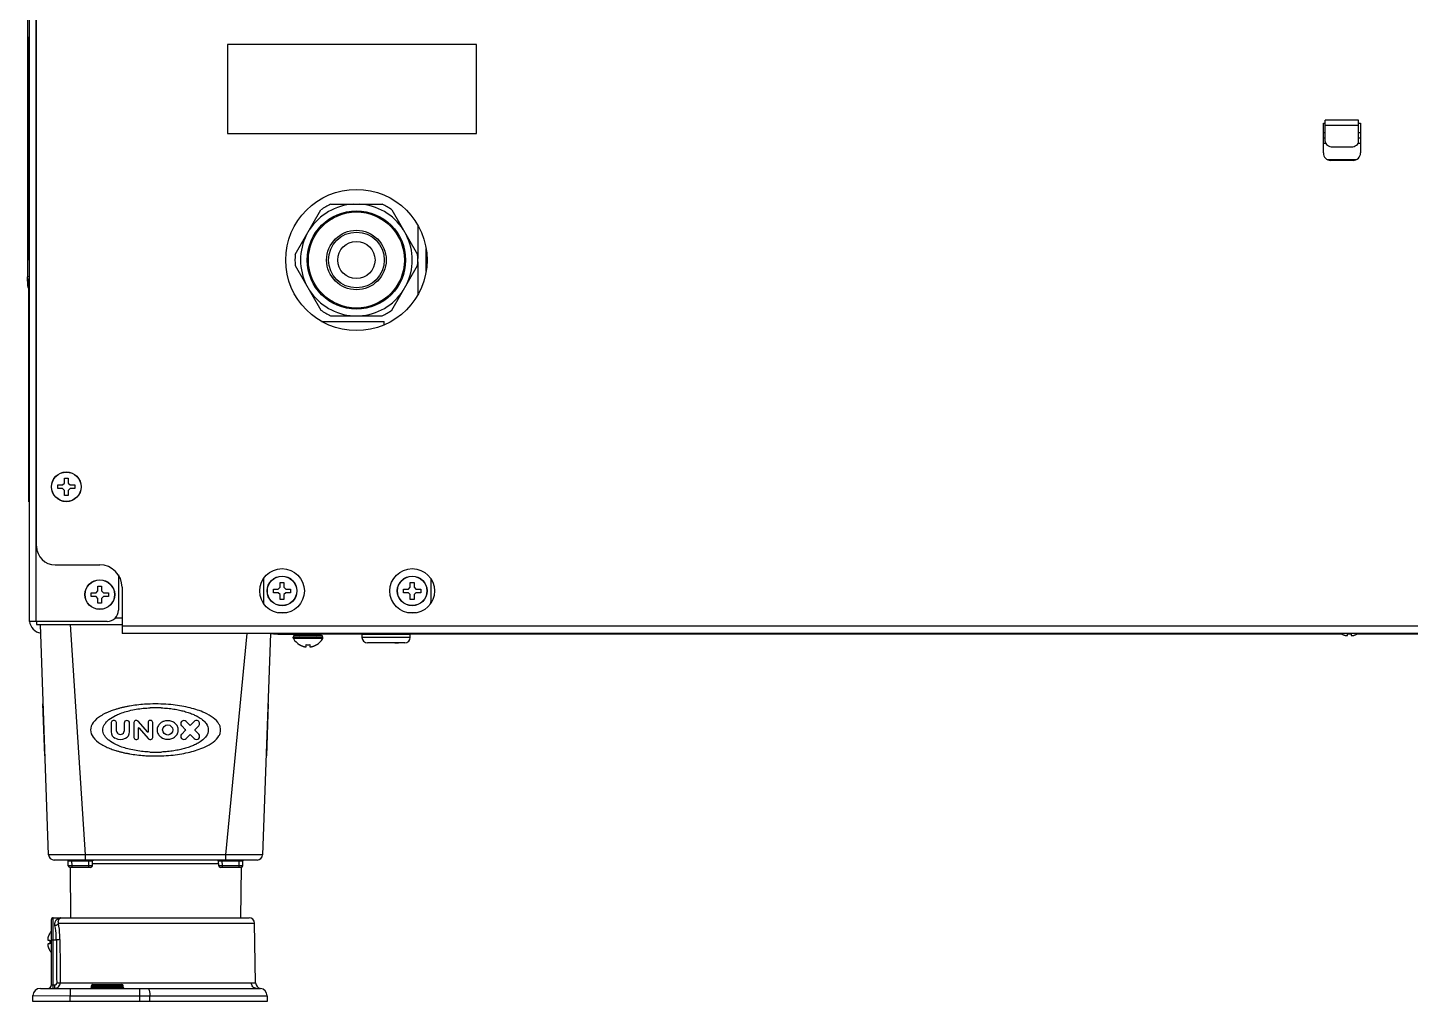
# Model space of a CAD drawing. Header units: millimetres. Extents: x -1686 to 4120, y -1850 to 2563.
# Drawn here: x 3221.1 to 3592.9, y -228.8 to 33.1 of the extents above; entities that cross this region are included whole.
import ezdxf

# ---------------------------------------------------------------- set-up
doc = ezdxf.new("R2010")
doc.units = ezdxf.units.MM
doc.header["$LTSCALE"] = 65.395
doc.layers.get('0').update_dxf_attribs({"linetype": 'CONTINUOUS'})
doc.layers.add('ASSI', color=7, linetype='CONTINUOUS')
doc.layers.add('GEOM', color=7, linetype='CONTINUOUS')

msp = doc.modelspace()

# ---------------------------------------------------------------- linework, layer by layer
at = {"linetype": 'Continuous'}
for p, q in [((3223.28, 672.93), (3223.28, -126.57)), ((3221.48, 663.67), (3221.48, -126.57)), ((3221.08, 660.64), (3221.08, -33.87)), ((3569.48, 3.53), (3569.98, 3.53)), ((3569.48, 2.03), (3570.09, 2.03)), ((3578.88, 2.03), (3579.48, 2.03)), ((3578.98, 3.53), (3579.48, 3.53)), ((3570.61, -2.37), (3578.35, -2.37)), ((3302.56, -14.37), (3316.4, -14.37)), ((3293.03, -27.86), (3299.95, -15.87)), ((3319.01, -15.87), (3325.93, -27.86)), ((3325.98, -19.97), (3325.98, -28.92)), ((3328.23, -32.39), (3328.23, -26.35)), ((3293.03, -30.87), (3299.95, -42.86)), ((3319.01, -42.86), (3325.93, -30.87)), ((3325.98, -29.82), (3325.98, -38.77)), ((3221.48, -33.87), (3221.08, -33.87)), ((3302.56, -44.37), (3316.4, -44.37)), ((3300.08, -45.87), (3316.98, -45.87)), ((3316.98, -46.82), (3316.98, -45.87)), ((3230.98, -89.37), (3230.98, -88.07)), ((3230.98, -88.07), (3231.98, -88.07)), ((3231.98, -88.07), (3231.98, -89.37)), ((3229.18, -90.87), (3229.18, -89.87)), ((3229.18, -89.87), (3230.48, -89.87)), ((3230.48, -90.87), (3229.18, -90.87)), ((3230.48, -89.87), (3230.98, -89.37)), ((3230.98, -91.37), (3230.48, -90.87)), ((3230.98, -92.67), (3230.98, -91.37)), ((3231.98, -92.67), (3230.98, -92.67)), ((3231.98, -89.37), (3232.48, -89.87)), ((3232.48, -90.87), (3231.98, -91.37)), ((3231.98, -91.37), (3231.98, -92.67)), ((3232.48, -89.87), (3233.78, -89.87)), ((3233.78, -90.87), (3232.48, -90.87)), ((3233.78, -89.87), (3233.78, -90.87)), ((3245.48, -114.06), (3245.48, -123.57)), ((3238.18, -118.87), (3239.48, -118.87)), ((3238.18, -119.87), (3238.18, -118.87)), ((3239.48, -118.87), (3239.98, -118.37)), ((3239.98, -117.07), (3240.98, -117.07)), ((3239.98, -118.37), (3239.98, -117.07)), ((3240.98, -117.07), (3240.98, -118.37)), ((3240.98, -118.37), (3241.48, -118.87)), ((3241.48, -118.87), (3242.78, -118.87)), ((3242.78, -118.87), (3242.78, -119.87)), ((3287.18, -117.87), (3288.48, -117.87)), ((3287.18, -118.87), (3287.18, -117.87)), ((3288.48, -118.87), (3287.18, -118.87)), ((3288.48, -117.87), (3288.98, -117.37)), ((3288.98, -119.37), (3288.48, -118.87)), ((3288.98, -116.07), (3289.98, -116.07)), ((3288.98, -117.37), (3288.98, -116.07)), ((3289.98, -116.07), (3289.98, -117.37)), ((3289.98, -117.37), (3290.48, -117.87)), ((3290.48, -118.87), (3289.98, -119.37)), ((3290.48, -117.87), (3291.78, -117.87)), ((3291.78, -118.87), (3290.48, -118.87)), ((3291.78, -117.87), (3291.78, -118.87)), ((3322.18, -117.87), (3323.48, -117.87)), ((3322.18, -118.87), (3322.18, -117.87)), ((3323.48, -118.87), (3322.18, -118.87)), ((3323.48, -117.87), (3323.98, -117.37)), ((3323.98, -119.37), (3323.48, -118.87)), ((3323.98, -116.07), (3324.98, -116.07)), ((3323.98, -117.37), (3323.98, -116.07)), ((3324.98, -116.07), (3324.98, -117.37)), ((3324.98, -117.37), (3325.48, -117.87)), ((3325.48, -118.87), (3324.98, -119.37)), ((3325.48, -117.87), (3326.78, -117.87)), ((3326.78, -118.87), (3325.48, -118.87)), ((3326.78, -117.87), (3326.78, -118.87)), ((3239.48, -119.87), (3238.18, -119.87)), ((3239.98, -120.37), (3239.48, -119.87)), ((3239.98, -121.67), (3239.98, -120.37)), ((3240.98, -121.67), (3239.98, -121.67)), ((3241.48, -119.87), (3240.98, -120.37)), ((3240.98, -120.37), (3240.98, -121.67)), ((3242.78, -119.87), (3241.48, -119.87)), ((3288.98, -120.67), (3288.98, -119.37)), ((3289.98, -120.67), (3288.98, -120.67)), ((3289.98, -119.37), (3289.98, -120.67)), ((3323.98, -120.67), (3323.98, -119.37)), ((3324.98, -120.67), (3323.98, -120.67)), ((3324.98, -119.37), (3324.98, -120.67)), ((3242.48, -126.57), (3221.48, -126.57)), ((3310.98, -129.99), (3311.13, -129.98)), ((3310.98, -129.99), (3310.98, -130.87)), ((3317.48, -129.99), (3317.48, -129.87)), ((3323.84, -129.98), (3323.98, -129.99)), ((3323.98, -130.87), (3323.98, -129.99)), ((3575.98, -130.37), (3575.98, -129.87)), ((3576.98, -129.87), (3576.98, -130.37)), ((3294.18, -132.85), (3294.18, -132.81)), ((3295.98, -133.37), (3295.98, -132.81)), ((3296.98, -132.81), (3296.98, -133.37)), ((3298.78, -132.81), (3298.78, -132.85)), ((3323.98, -130.87), (3310.98, -130.87)), ((3322.48, -132.37), (3312.48, -132.37)), ((3227, -210.47), (3227.04, -210.47)), ((3226.48, -212.27), (3227.04, -212.27)), ((3227.04, -213.27), (3226.48, -213.27)), ((3227.04, -215.07), (3227, -215.07))]:
    msp.add_line(p, q, dxfattribs=at)
for radius in [13.22, 12.92, 8, 7.5]:
    msp.add_circle((3309.48, -29.37), radius, dxfattribs=at)
for centre, radius, start, end in [((3309.48, -29.37), 15.02, 92.9944, 147.0056), ((3309.48, -29.37), 16.52, 114.7747, 125.2253), ((3309.48, -29.37), 15.02, 32.9944, 87.0056), ((3309.48, -29.37), 16.52, 54.7747, 65.2253), ((3309.48, -29.37), 15.02, 152.9944, 207.0056), ((3309.48, -29.37), 15.02, 332.9944, 27.0056), ((3309.48, -29.37), 16.52, 174.7747, 185.2253), ((3309.48, -29.37), 16.52, 354.7747, 5.2253), ((3309.48, -29.37), 15.02, 212.9944, 267.0056), ((3309.48, -29.37), 15.02, 272.9944, 327.0056), ((3309.48, -29.37), 16.52, 234.7747, 245.2253), ((3309.48, -29.37), 16.52, 294.7747, 305.2253), ((3242.48, -123.57), 3, 270, 360), ((3318.79, -111.57), 20, 246.2274, 247.0216), ((3316.17, -111.57), 20, 292.9784, 293.7726), ((3576.67, -125.76), 4.75, 239.7816, 241.0315), ((3576.67, -125.77), 4.75, 241.0316, 241.9926), ((3576.66, -125.77), 4.75, 241.9926, 243.3187), ((3576.66, -125.77), 4.74, 243.3188, 244.4598), ((3576.66, -125.77), 4.74, 244.4598, 245.4278), ((3576.66, -125.78), 4.73, 245.4278, 246.6825), ((3576.66, -125.78), 4.73, 246.6826, 247.4526), ((3576.3, -125.78), 4.73, 292.5474, 293.3174), ((3576.3, -125.78), 4.73, 293.3175, 294.5722), ((3576.3, -125.77), 4.74, 294.5722, 295.5402), ((3576.3, -125.77), 4.74, 295.5402, 296.6812), ((3576.3, -125.77), 4.75, 296.6813, 298.0074), ((3576.3, -125.77), 4.75, 298.0074, 298.9684), ((3576.29, -125.76), 4.75, 298.9685, 300.2183), ((3296.68, -128.75), 4.8, 210.3012, 238.6273), ((3296.67, -128.76), 4.75, 238.4659, 241.0313), ((3296.67, -128.77), 4.75, 241.0316, 241.9926), ((3296.66, -128.77), 4.75, 241.9926, 243.3187), ((3296.66, -128.77), 4.74, 243.3188, 244.4598), ((3296.66, -128.77), 4.74, 244.4598, 245.4278), ((3296.66, -128.78), 4.73, 245.4278, 246.6825), ((3296.66, -128.78), 4.73, 246.6826, 247.4526), ((3296.65, -128.79), 4.72, 247.4524, 248.9975), ((3296.65, -128.8), 4.72, 248.9977, 249.4819), ((3296.65, -128.81), 4.7, 249.4813, 251.5344), ((3296.64, -128.83), 4.68, 251.535, 252.6227), ((3296.64, -128.84), 4.67, 252.6228, 253.6051), ((3296.63, -128.87), 4.64, 253.6036, 255.6824), ((3295.73, -131.37), 2.01, 262.7259, 264.7415), ((3295.73, -131.4), 1.98, 264.7442, 265.3991), ((3295.73, -131.41), 1.97, 265.3984, 266.7833), ((3295.73, -131.42), 1.96, 266.7841, 267.6235), ((3295.73, -131.43), 1.96, 267.6234, 268.8455), ((3295.73, -131.43), 1.95, 268.8459, 270.9258), ((3295.73, -131.43), 1.95, 270.9261, 271.9964), ((3295.73, -131.42), 1.96, 271.9964, 273.0228), ((3295.73, -131.41), 1.97, 273.0233, 274.286), ((3295.73, -131.4), 1.98, 274.2856, 275.1372), ((3295.73, -131.38), 2.01, 275.1401, 277.2744), ((3296.48, -129.05), 3.8, 262.4351, 277.5649), ((3297.23, -131.38), 2.01, 262.7256, 264.8598), ((3297.23, -131.4), 1.98, 264.8627, 265.7144), ((3297.23, -131.41), 1.97, 265.714, 266.9766), ((3297.23, -131.42), 1.96, 266.9771, 268.0037), ((3297.23, -131.43), 1.95, 268.0037, 269.0738), ((3297.23, -131.43), 1.95, 269.0741, 270.1995), ((3297.23, -131.43), 1.95, 270.1995, 271.1541), ((3297.23, -131.43), 1.95, 271.1545, 272.3767), ((3297.23, -131.42), 1.96, 272.3765, 273.2159), ((3297.23, -131.41), 1.97, 273.2167, 274.6016), ((3297.23, -131.4), 1.98, 274.6009, 275.2558), ((3297.23, -131.37), 2.01, 275.2585, 277.2741), ((3296.33, -128.87), 4.64, 284.3176, 286.3964), ((3296.33, -128.84), 4.67, 286.3949, 287.3772), ((3296.32, -128.83), 4.68, 287.3773, 288.465), ((3296.31, -128.81), 4.7, 288.4656, 290.5187), ((3296.31, -128.8), 4.72, 290.5181, 291.0023), ((3296.31, -128.79), 4.72, 291.0025, 292.5476), ((3296.3, -128.78), 4.73, 292.5474, 293.3174), ((3296.3, -128.78), 4.73, 293.3175, 294.5722), ((3296.3, -128.77), 4.74, 294.5722, 295.5402), ((3296.3, -128.77), 4.74, 295.5402, 296.6812), ((3296.3, -128.77), 4.75, 296.6813, 298.0074), ((3296.3, -128.77), 4.75, 298.0074, 298.9684), ((3296.29, -128.76), 4.75, 298.9687, 301.5341), ((3296.28, -128.75), 4.8, 301.3727, 329.6988), ((3312.48, -130.87), 1.5, 180, 270), ((3322.48, -130.87), 1.5, 270, 360), ((3576.65, -125.79), 4.72, 247.4524, 248.9975), ((3576.65, -125.8), 4.72, 248.9977, 249.4819), ((3576.65, -125.81), 4.7, 249.4813, 251.5344), ((3576.64, -125.83), 4.68, 251.535, 252.6227), ((3576.64, -125.84), 4.67, 252.6228, 253.6051), ((3576.63, -125.87), 4.64, 253.6036, 255.6824), ((3575.73, -128.37), 2.01, 262.7259, 264.7415), ((3575.73, -128.4), 1.98, 264.7442, 265.3991), ((3575.73, -128.41), 1.97, 265.3984, 266.7833), ((3575.73, -128.42), 1.96, 266.7841, 267.6235), ((3575.73, -128.43), 1.96, 267.6234, 268.8455), ((3575.73, -128.43), 1.95, 268.8459, 270.9258), ((3575.73, -128.43), 1.95, 270.9261, 271.9964), ((3575.73, -128.42), 1.96, 271.9964, 273.0228), ((3575.73, -128.41), 1.97, 273.0233, 274.286), ((3575.73, -128.4), 1.98, 274.2856, 275.1372), ((3575.73, -128.38), 2.01, 275.1401, 277.2744), ((3577.23, -128.38), 2.01, 262.7256, 264.8598), ((3577.23, -128.4), 1.98, 264.8627, 265.7144), ((3577.23, -128.41), 1.97, 265.714, 266.9766), ((3577.23, -128.42), 1.96, 266.9771, 268.0037), ((3577.23, -128.43), 1.95, 268.0037, 269.0738), ((3577.23, -128.43), 1.95, 269.0741, 270.1995), ((3577.23, -128.43), 1.95, 270.1995, 271.1541), ((3577.23, -128.43), 1.95, 271.1545, 272.3767), ((3577.23, -128.42), 1.96, 272.3765, 273.2159), ((3577.23, -128.41), 1.97, 273.2167, 274.6016), ((3577.23, -128.4), 1.98, 274.6009, 275.2558), ((3577.23, -128.37), 2.01, 275.2585, 277.2741), ((3576.33, -125.87), 4.64, 284.3176, 286.3964), ((3576.33, -125.84), 4.67, 286.3949, 287.3772), ((3576.32, -125.83), 4.68, 287.3773, 288.465), ((3576.31, -125.81), 4.7, 288.4656, 290.5187), ((3576.31, -125.8), 4.72, 290.5181, 291.0023), ((3576.31, -125.79), 4.72, 291.0025, 292.5476), ((3228.44, -212.02), 1.97, 175.3984, 176.7833), ((3228.43, -212.02), 1.96, 176.7841, 177.6235), ((3230.98, -212.92), 4.64, 163.6036, 165.6824), ((3228.47, -212.02), 2.01, 172.7259, 174.7415), ((3228.45, -212.02), 1.98, 174.7442, 175.3991), ((3231.01, -212.92), 4.67, 162.6228, 163.6051), ((3231.02, -212.93), 4.68, 161.535, 162.6227), ((3231.04, -212.94), 4.7, 159.4813, 161.5344), ((3231.05, -212.94), 4.72, 158.9977, 159.4819), ((3231.06, -212.94), 4.72, 157.4524, 158.9975), ((3231.07, -212.94), 4.73, 156.6826, 157.4526), ((3231.07, -212.95), 4.73, 155.4278, 156.6825), ((3231.08, -212.95), 4.74, 154.4598, 155.4278), ((3231.08, -212.95), 4.74, 153.3188, 154.4598), ((3231.08, -212.95), 4.75, 151.9926, 153.3187), ((3231.08, -212.95), 4.75, 151.0316, 151.9926), ((3231.09, -212.96), 4.75, 148.4659, 151.0313), ((3231.1, -212.97), 4.8, 139.4246, 148.6273), ((3228.42, -212.02), 1.96, 177.6234, 178.8455), ((3228.42, -212.02), 1.95, 178.8459, 180.9258), ((3228.42, -212.02), 1.95, 180.9261, 181.9964), ((3228.43, -212.02), 1.96, 181.9964, 183.0228), ((3228.44, -212.02), 1.97, 183.0233, 184.286), ((3228.45, -212.02), 1.98, 184.2856, 185.1372), ((3228.45, -213.52), 1.98, 174.8627, 175.7144), ((3228.44, -213.52), 1.97, 175.714, 176.9766), ((3228.43, -213.52), 1.96, 176.9771, 178.0037), ((3228.42, -213.52), 1.95, 178.0037, 179.0738), ((3228.42, -213.52), 1.95, 179.0741, 180.1995), ((3228.42, -213.52), 1.95, 180.1995, 181.1541), ((3228.42, -213.52), 1.95, 181.1545, 182.3767), ((3228.43, -213.52), 1.96, 182.3765, 183.2159), ((3228.44, -213.52), 1.97, 183.2167, 184.6016), ((3228.47, -212.02), 2.01, 185.1401, 187.2744), ((3228.47, -213.52), 2.01, 172.7256, 174.8598), ((3228.45, -213.52), 1.98, 184.6009, 185.2558), ((3228.47, -213.52), 2.01, 185.2585, 187.2741), ((3230.98, -212.62), 4.64, 194.3176, 196.3964), ((3231.01, -212.61), 4.67, 196.3949, 197.3772), ((3231.02, -212.61), 4.68, 197.3773, 198.465), ((3231.04, -212.6), 4.7, 198.4656, 200.5187), ((3231.05, -212.6), 4.72, 200.5181, 201.0023), ((3231.06, -212.6), 4.72, 201.0025, 202.5476), ((3231.07, -212.59), 4.73, 202.5474, 203.3174), ((3231.07, -212.59), 4.73, 203.3175, 204.5722), ((3231.08, -212.59), 4.74, 204.5722, 205.5402), ((3231.08, -212.59), 4.74, 205.5402, 206.6812), ((3231.08, -212.59), 4.75, 206.6813, 208.0074), ((3231.08, -212.58), 4.75, 208.0074, 208.9684), ((3231.09, -212.58), 4.75, 208.9687, 211.5341), ((3230.8, -212.77), 3.8, 172.4351, 187.5649), ((3231.1, -212.57), 4.8, 211.3727, 220.5754)]:
    msp.add_arc(centre, radius, start, end, dxfattribs=at)
for points, knots in [([(3311.13, -129.98), (3311.78, -129.98), (3313.9, -129.96), (3316.01, -129.99), (3317.48, -129.99)], [0, 0, 0, 0, 0.30784, 1, 1, 1, 1]), ([(3317.48, -129.99), (3318.95, -129.99), (3321.07, -129.96), (3323.18, -129.98), (3323.84, -129.98)], [0, 0, 0, 0, 0.692209, 1, 1, 1, 1])]:
    msp.add_open_spline(points, degree=3, knots=knots, dxfattribs=at)
at = {"layer": 'ASSI', "linetype": 'Continuous'}
for p, q in [((3300.48, -130.77), (3292.48, -130.77)), ((3292.48, -130.97), (3292.48, -130.77)), ((3300.48, -130.97), (3292.48, -130.97)), ((3300.43, -131.17), (3292.54, -131.17)), ((3300.08, -130.37), (3292.88, -130.37)), ((3300.48, -130.97), (3300.48, -130.77)), ((3232.5, -192.77), (3232.62, -206.27))]:
    msp.add_line(p, q, dxfattribs=at)
for centre, radius in [((3309.48, -29.37), 19), ((3231.48, -90.37), 4), ((3231.48, -90.37), 3.95), ((3289.48, -118.37), 6), ((3289.48, -118.37), 4), ((3289.48, -118.37), 3.95), ((3324.48, -118.37), 6), ((3324.48, -118.37), 4), ((3324.48, -118.37), 3.95), ((3240.48, -119.37), 4), ((3240.48, -119.37), 3.95)]:
    msp.add_circle(centre, radius, dxfattribs=at)
for centre, radius, start, end in [((3292.88, -130.77), 0.4, 90, 180), ((3292.88, -130.97), 0.4, 180, 210.3012), ((3296.68, -128.75), 4.8, 210.3012, 238.6273), ((3296.28, -128.75), 4.8, 301.3727, 329.6988), ((3300.08, -130.77), 0.4, 0, 90), ((3300.08, -130.97), 0.4, 329.6988, 360), ((3231.1, -212.97), 4.8, 139.2086, 148.6273), ((3231.1, -212.57), 4.8, 211.3727, 220.7914)]:
    msp.add_arc(centre, radius, start, end, dxfattribs=at)
at = {"layer": 'GEOM', "linetype": 'Continuous'}
for p, q in [((3223.48, -106.37), (3223.48, 72.23)), ((3221.43, -29.37), (3221.43, 30.63)), ((3221.43, 30.63), (3221.48, 30.63)), ((3221.43, 28.63), (3221.48, 28.63)), ((3274.8, 28.63), (3274.8, 4.63)), ((3341.8, 28.63), (3274.8, 28.63)), ((3341.8, 4.63), (3341.8, 28.63)), ((3578.98, 8.26), (3569.98, 8.26)), ((3569.98, 2.48), (3569.98, 8.26)), ((3578.98, 2.48), (3578.98, 8.26)), ((3274.8, 4.63), (3341.8, 4.63)), ((3569.48, 7.43), (3569.98, 7.43)), ((3569.48, -0.57), (3569.48, 7.43)), ((3569.48, 4.93), (3569.98, 4.93)), ((3578.98, 6.85), (3569.98, 6.85)), ((3578.98, 7.43), (3579.48, 7.43)), ((3578.98, 4.93), (3579.48, 4.93)), ((3579.48, 7.43), (3579.48, -0.57)), ((3571.98, 1.07), (3576.98, 1.07)), ((3577.48, -2.57), (3571.48, -2.57)), ((3221.43, -27.37), (3221.48, -27.37)), ((3221.43, -29.37), (3221.48, -29.37)), ((3221.12, -36.4), (3221.08, -33.87)), ((3221.43, -94.37), (3221.43, -34.37)), ((3221.43, -34.37), (3221.48, -34.37)), ((3221.43, -36.37), (3221.48, -36.37)), ((3221.43, -92.37), (3221.48, -92.37)), ((3221.43, -94.37), (3221.48, -94.37)), ((3228.48, -111.37), (3240.48, -111.37)), ((3245.55, -114.17), (3245.48, -114.17)), ((3284.48, -115.06), (3284.48, -121.27)), ((3329.48, -115.06), (3329.48, -121.27)), ((3246.48, -117.37), (3246.48, -129.87)), ((3244.71, -125.57), (3246.48, -125.57)), ((3290.55, -124.27), (3288.41, -124.27)), ((3325.55, -124.27), (3323.41, -124.27)), ((3223.48, -126.57), (3223.48, -127.37)), ((3223.48, -127.37), (3246.48, -127.37)), ((3226.7, -189.32), (3224.54, -127.37)), ((3236.66, -189.32), (3232.59, -127.37)), ((4056.48, -127.87), (3246.48, -127.87)), ((4056.48, -129.87), (3246.48, -129.87)), ((3274.34, -189.32), (3280.08, -129.87)), ((3286.34, -129.87), (3284.26, -189.32)), ((3287.21, -129.91), (3288.4, -129.96)), ((3293.32, -130), (3293.32, -129.87)), ((3310.98, -130), (3293.32, -130)), ((3574.51, -130), (3323.98, -130)), ((3576.98, -130), (3575.98, -130)), ((3610.11, -130), (3578.45, -130)), ((3314.91, -132.37), (3313.64, -132.37)), ((3319.83, -132.37), (3320.82, -132.37)), ((3225.28, -148.77), (3225.18, -148.77)), ((3225.67, -162.77), (3225.18, -148.77)), ((3285.78, -148.77), (3285.29, -162.77)), ((3285.78, -148.77), (3285.68, -148.77)), ((3225.53, -155.77), (3225.43, -155.77)), ((3243.51, -153.97), (3243.51, -156.28)), ((3244.99, -156.09), (3244.99, -153.97)), ((3247.02, -153.97), (3247.02, -156.09)), ((3248.5, -156.28), (3248.5, -153.97)), ((3249.64, -153.74), (3249.64, -157.8)), ((3250.44, -153.23), (3250.15, -153.23)), ((3253.38, -156.34), (3250.83, -153.41)), ((3250.91, -157.8), (3250.91, -155.23)), ((3250.99, -155.2), (3253.54, -158.13)), ((3253.45, -153.74), (3253.45, -156.31)), ((3254.21, -153.23), (3253.96, -153.23)), ((3254.72, -157.8), (3254.72, -153.74)), ((3262.5, -154.68), (3263.56, -155.74)), ((3263.56, -155.8), (3262.5, -156.86)), ((3264.76, -154.54), (3263.69, -153.48)), ((3265.88, -153.48), (3264.82, -154.54)), ((3266.01, -155.74), (3267.08, -154.68)), ((3267.08, -156.86), (3266.01, -155.8)), ((3285.43, -155.77), (3285.53, -155.77)), ((3250.15, -158.31), (3250.4, -158.31)), ((3253.92, -158.31), (3254.21, -158.31)), ((3263.69, -158.06), (3264.76, -157)), ((3264.82, -157), (3265.88, -158.06)), ((3225.67, -162.77), (3225.77, -162.77)), ((3285.19, -162.77), (3285.29, -162.77)), ((3274.34, -189.32), (3236.66, -189.32)), ((3236.66, -190.77), (3236.66, -189.32)), ((3274.34, -190.77), (3274.34, -189.32)), ((3282.76, -190.77), (3228.2, -190.77)), ((3232.01, -192.28), (3231.98, -191.01)), ((3232.5, -192.77), (3232.62, -206.27)), ((3238, -192.77), (3232.51, -192.77)), ((3232.98, -191.01), (3232.98, -190.77)), ((3232.98, -191.01), (3237.56, -191.01)), ((3233.01, -192.28), (3232.98, -191.01)), ((3237.5, -192.28), (3233.01, -192.28)), ((3233.01, -192.77), (3233.01, -192.28)), ((3237.5, -192.28), (3237.56, -191.01)), ((3237.5, -192.77), (3237.5, -192.28)), ((3237.56, -191.01), (3237.56, -190.77)), ((3238.5, -192.29), (3238.56, -191.01)), ((3272.44, -191.76), (3238.53, -191.76)), ((3272.46, -192.29), (3272.4, -191.01)), ((3278.45, -192.77), (3272.96, -192.77)), ((3273.4, -191.01), (3273.4, -190.77)), ((3273.4, -191.01), (3277.98, -191.01)), ((3273.46, -192.28), (3273.4, -191.01)), ((3277.95, -192.28), (3273.46, -192.28)), ((3273.46, -192.77), (3273.46, -192.28)), ((3277.95, -192.28), (3277.98, -191.01)), ((3277.95, -192.77), (3277.95, -192.28)), ((3277.98, -191.01), (3277.98, -190.77)), ((3278.46, -192.77), (3278.35, -206.27)), ((3278.95, -192.28), (3278.98, -191.01)), ((3227.48, -224.27), (3227.48, -206.77)), ((3227.98, -206.27), (3280.61, -206.27)), ((3227.98, -225.27), (3227.98, -206.27)), ((3229.39, -207.74), (3282.11, -207.74)), ((3282.39, -223.82), (3282.11, -207.74)), ((3227.98, -212.2), (3228.8, -212.2)), ((3224.51, -225.27), (3282.64, -225.27)), ((3227.98, -224.36), (3228.38, -224.36)), ((3228.38, -225.27), (3228.38, -224.36)), ((3229.84, -223.8), (3281.21, -223.8)), ((3232.51, -225.27), (3232.51, -227.27)), ((3238.23, -224.57), (3246.73, -224.57)), ((3238.23, -224.97), (3238.23, -224.57)), ((3238.23, -224.97), (3246.73, -224.97)), ((3238.53, -224.27), (3246.43, -224.27)), ((3246.73, -224.97), (3246.73, -224.57)), ((3251.14, -225.27), (3251.14, -228.77)), ((3222.48, -228.77), (3222.51, -227.23)), ((3285.48, -228.77), (3222.48, -228.77)), ((3222.51, -227.23), (3232.51, -227.27)), ((3232.48, -228.77), (3232.51, -227.27)), ((3232.51, -227.27), (3285.48, -227.27)), ((3253.95, -228.77), (3253.95, -227.27)), ((3285.48, -227.27), (3285.48, -228.77))]:
    msp.add_line(p, q, dxfattribs=at)
for points in [[(3238.56, -191.01), (3238.57, -190.95), (3238.62, -190.86), (3238.7, -190.79), (3238.81, -190.77)], [(3272.15, -190.77), (3272.26, -190.79), (3272.34, -190.86), (3272.4, -190.95), (3272.4, -191.01)]]:
    msp.add_lwpolyline(points, dxfattribs=at)
for centre, radius in [((3309.48, -29.37), 5), ((3258.74, -155.77), 1.37)]:
    msp.add_circle(centre, radius, dxfattribs=at)
for centre, radius, start, end in [((3571.48, -0.57), 2, 180, 270), ((3577.48, -0.57), 2, 270, 360), ((3222.62, -36.37), 1.5, 181, 217.157), ((3222.17, -35.71), 1.1, 221.4498, 223.2767), ((3222.2, -35.68), 1.14, 223.2849, 226.2739), ((3228.48, -106.37), 5, 180, 270), ((3240.48, -117.37), 6, 0, 90), ((3287.48, -121.27), 3, 180, 189.8361), ((3326.48, -121.27), 3, 350.1639, 360), ((3294.28, -129.77), 0.6, 270, 337.3505), ((3298.68, -129.77), 0.6, 202.6495, 270), ((3255.48, -183.37), 33.58, 87.5041, 92.4884), ((3255.48, -192.55), 43.78, 88.1051, 91.9045), ((3244.25, -153.97), 0.74, 0, 180.0001), ((3245.84, -156.09), 0.846, 180, 262.3377), ((3246.18, -156.09), 0.846, 277.6627, 360), ((3247.76, -153.97), 0.74, 0, 180), ((3250.15, -153.74), 0.508, 90, 180), ((3250.44, -153.74), 0.508, 41, 90), ((3250.95, -155.23), 0.0423, 41, 180), ((3253.96, -153.74), 0.508, 90, 180), ((3254.21, -153.74), 0.508, 0, 90), ((3263.09, -154.08), 0.846, 45, 225), ((3263.53, -155.77), 0.0423, 315, 44.9987), ((3264.79, -154.51), 0.0423, 225, 315), ((3266.48, -154.08), 0.846, 315, 135.0003), ((3266.04, -155.77), 0.0423, 135, 224.9987), ((3245.41, -156.28), 1.9, 180, 246.4218), ((3246.01, -154.92), 3.38, 246.4218, 293.5782), ((3246.01, -154.84), 2.11, 262.3377, 277.6624), ((3246.6, -156.28), 1.9, 293.5782, 360), ((3250.15, -157.8), 0.508, 180.0003, 270), ((3250.4, -157.8), 0.508, 270, 360), ((3253.41, -156.31), 0.0423, 220.9989, 360), ((3253.92, -157.8), 0.508, 221, 270), ((3254.21, -157.8), 0.508, 270, 0.0001), ((3263.09, -157.46), 0.846, 135, 315), ((3264.79, -157.03), 0.0423, 45, 135), ((3266.48, -157.46), 0.846, 225.0006, 45), ((3255.48, -119.01), 43.76, 267.9356, 272.0555), ((3255.48, -128.18), 33.57, 267.3327, 272.6739), ((3228.2, -189.27), 1.5, 182, 269.9994), ((3282.76, -189.27), 1.5, 270.0006, 358), ((3231.49, -191.77), 1, 62.1385, 90), ((3231.74, -191.02), 0.25, 1.0003, 90.0181), ((3232.51, -192.27), 0.5, 181, 269.998), ((3238, -192.27), 0.5, 270, 357.587), ((3272.96, -192.27), 0.5, 182.4136, 270), ((3278.45, -192.27), 0.5, 270.0028, 359), ((3279.23, -191.02), 0.25, 89.9879, 178.9997), ((3279.47, -191.77), 1, 90, 117.8615), ((3227.98, -206.77), 0.5, 90, 180), ((3230.28, -207.28), 1, 107.0886, 112.7773), ((3280.61, -207.77), 1.5, 1, 90), ((6822.07, -189.32), 3593.35, 180.36486, 180.55083), ((6941.55, -191.6), 3711.85, 180.31694, 180.49696), ((3224.51, -227.27), 2, 90, 179), ((3226.48, -224.27), 1, 270, 360), ((3237.93, -224.97), 0.3, 270, 360), ((3238.53, -224.57), 0.3, 90, 180), ((3246.43, -224.57), 0.3, 0, 90), ((3247.03, -224.97), 0.3, 180, 270), ((3283.89, -223.79), 1.5, 181, 263.2171), ((3283.48, -227.27), 2, 0, 83.217)]:
    msp.add_arc(centre, radius, start, end, dxfattribs=at)
for centre, major_axis, ratio, start_param, end_param in [((3225.48, -125.87), (-2.83, -2.83), 0.999924, 5.670224, 6.846921), ((3282.29, -129.91), (5, 0), 0.008727, 0.174533, 0.610013), ((3293.32, -129.96), (5, 0), 0.008727, -2.96706, -1.570796)]:
    msp.add_ellipse(centre, major_axis=major_axis, ratio=ratio, start_param=start_param, end_param=end_param, dxfattribs=at)
for points, knots in [([(3569.98, 2.48), (3569.98, 2.39), (3570.01, 2.2), (3570.17, 1.83), (3570.57, 1.43), (3571.22, 1.13), (3571.72, 1.07), (3571.98, 1.07)], [0, 0, 0, 0, 0.103594, 0.210949, 0.445697, 0.71257, 1, 1, 1, 1]), ([(3576.98, 1.07), (3577.24, 1.07), (3577.74, 1.13), (3578.39, 1.43), (3578.79, 1.83), (3578.95, 2.2), (3578.98, 2.39), (3578.98, 2.48)], [0, 0, 0, 0, 0.28743, 0.554303, 0.789051, 0.896406, 1, 1, 1, 1]), ([(3221.12, -35.89), (3221.11, -35.83), (3221.22, -35.7), (3221.34, -35.61), (3221.42, -35.55)], [0, 0, 0, 0, 0.370601, 1, 1, 1, 1]), ([(3221.12, -35.89), (3221.12, -35.99), (3221.16, -36.19), (3221.27, -36.36), (3221.34, -36.44)], [0, 0, 0, 0, 0.483885, 1, 1, 1, 1]), ([(3242.26, -151.18), (3242.18, -151.22), (3241.63, -151.48), (3240.33, -152.19), (3238.65, -153.5), (3237.98, -155.07), (3237.98, -155.77)], [0, 0, 0, 0, 0.04125, 0.275012, 0.678544, 1, 1, 1, 1]), ([(3242.23, -153.63), (3242.45, -153.4), (3243.21, -152.7), (3244.08, -152.18), (3244.71, -151.88)], [0, 0, 0, 0, 0.313765, 1, 1, 1, 1]), ([(3244.69, -150.26), (3244.29, -150.38), (3243.47, -150.66), (3242.67, -150.99), (3242.26, -151.18)], [0, 0, 0, 0, 0.48085, 1, 1, 1, 1]), ([(3254.03, -148.79), (3253.53, -148.81), (3252.32, -148.87), (3250.47, -149.04), (3248.82, -149.29), (3247.59, -149.52), (3246.74, -149.7), (3245.91, -149.9), (3245.23, -150.09), (3244.83, -150.22), (3244.69, -150.26)], [0, 0, 0, 0, 0.157659, 0.382572, 0.58963, 0.685921, 0.777243, 0.866283, 0.955457, 1, 1, 1, 1]), ([(3244.71, -151.88), (3244.87, -151.8), (3246.06, -151.25), (3248.52, -150.47), (3251.5, -149.98), (3253.4, -149.85), (3254.02, -149.82)], [0, 0, 0, 0, 0.057408, 0.407118, 0.80488, 1, 1, 1, 1]), ([(3266.27, -150.26), (3265.6, -150.05), (3263.4, -149.46), (3260.27, -148.98), (3257.82, -148.82), (3256.93, -148.79)], [0, 0, 0, 0, 0.222615, 0.719095, 1, 1, 1, 1]), ([(3256.94, -149.82), (3257.25, -149.83), (3258.13, -149.88), (3259.54, -150.02), (3260.88, -150.23), (3261.87, -150.43), (3262.57, -150.58), (3263.24, -150.76), (3264.11, -151.01), (3265.13, -151.37), (3265.9, -151.71), (3266.25, -151.88)], [0, 0, 0, 0, 0.096488, 0.276509, 0.442355, 0.519536, 0.592779, 0.664239, 0.735865, 0.878106, 1, 1, 1, 1]), ([(3266.25, -151.88), (3266.3, -151.9), (3266.72, -152.11), (3267.6, -152.62), (3268.36, -153.22), (3268.73, -153.63)], [0, 0, 0, 0, 0.051563, 0.465079, 1, 1, 1, 1]), ([(3268.7, -151.18), (3268.52, -151.1), (3267.73, -150.75), (3266.91, -150.46), (3266.27, -150.26)], [0, 0, 0, 0, 0.227638, 1, 1, 1, 1]), ([(3272.98, -155.77), (3272.98, -155.51), (3272.9, -154.95), (3272.36, -153.73), (3270.93, -152.35), (3269.5, -151.55), (3268.7, -151.18)], [0, 0, 0, 0, 0.1198, 0.254861, 0.60223, 1, 1, 1, 1]), ([(3237.98, -155.77), (3237.98, -156.47), (3238.65, -158.04), (3240.33, -159.35), (3241.61, -160.05), (3242.12, -160.29), (3242.18, -160.32)], [0, 0, 0, 0, 0.325823, 0.734844, 0.971786, 1, 1, 1, 1]), ([(3241.3, -155.77), (3241.3, -155.54), (3241.37, -155.07), (3241.68, -154.33), (3242.02, -153.87), (3242.23, -153.63)], [0, 0, 0, 0, 0.282762, 0.599317, 1, 1, 1, 1]), ([(3242.2, -157.86), (3242, -157.64), (3241.67, -157.19), (3241.37, -156.47), (3241.3, -155.99), (3241.3, -155.77)], [0, 0, 0, 0, 0.386646, 0.710619, 1, 1, 1, 1]), ([(3256.97, -153.81), (3256.88, -153.87), (3256.53, -154.14), (3256.04, -154.77), (3255.88, -155.44), (3255.88, -155.77)], [0, 0, 0, 0, 0.13782, 0.577461, 1, 1, 1, 1]), ([(3255.88, -155.77), (3255.88, -156.1), (3256.04, -156.77), (3256.54, -157.41), (3256.91, -157.69), (3257.01, -157.75)], [0, 0, 0, 0, 0.414827, 0.846454, 1, 1, 1, 1]), ([(3261.59, -155.77), (3261.59, -155.44), (3261.44, -154.77), (3260.79, -153.94), (3259.84, -153.4), (3258.74, -153.21), (3257.74, -153.38), (3257.18, -153.66), (3256.97, -153.81)], [0, 0, 0, 0, 0.162094, 0.330751, 0.508275, 0.691811, 0.875347, 1, 1, 1, 1]), ([(3257.01, -157.75), (3257.21, -157.89), (3257.76, -158.16), (3258.74, -158.33), (3259.84, -158.14), (3260.79, -157.6), (3261.44, -156.77), (3261.59, -156.1), (3261.59, -155.77)], [0, 0, 0, 0, 0.11837, 0.303224, 0.488077, 0.666875, 0.836743, 1, 1, 1, 1]), ([(3268.73, -153.63), (3268.85, -153.77), (3269.35, -154.39), (3269.66, -155.17), (3269.66, -155.77)], [0, 0, 0, 0, 0.241033, 1, 1, 1, 1]), ([(3269.66, -155.77), (3269.66, -156.36), (3269.35, -157.13), (3268.88, -157.74), (3268.76, -157.87)], [0, 0, 0, 0, 0.777282, 1, 1, 1, 1]), ([(3268.78, -160.32), (3269.55, -159.96), (3270.95, -159.17), (3272.36, -157.81), (3272.9, -156.59), (3272.98, -156.03), (3272.98, -155.77)], [0, 0, 0, 0, 0.38951, 0.741645, 0.87856, 1, 1, 1, 1]), ([(3244.78, -159.69), (3244.13, -159.38), (3243.21, -158.84), (3242.42, -158.12), (3242.2, -157.86)], [0, 0, 0, 0, 0.682017, 1, 1, 1, 1]), ([(3253.92, -161.71), (3253.33, -161.69), (3251.47, -161.55), (3248.52, -161.07), (3246.08, -160.3), (3244.92, -159.76), (3244.78, -159.69)], [0, 0, 0, 0, 0.187834, 0.593214, 0.949621, 1, 1, 1, 1]), ([(3266.19, -159.69), (3265.86, -159.85), (3265.1, -160.18), (3264.11, -160.52), (3263.24, -160.78), (3262.57, -160.95), (3261.87, -161.11), (3260.88, -161.31), (3259.54, -161.52), (3258.17, -161.65), (3257.32, -161.7), (3257.04, -161.71)], [0, 0, 0, 0, 0.116158, 0.261112, 0.334104, 0.406927, 0.481566, 0.560219, 0.729227, 0.912681, 1, 1, 1, 1]), ([(3268.76, -157.87), (3268.39, -158.29), (3267.61, -158.91), (3266.7, -159.44), (3266.25, -159.66), (3266.19, -159.69)], [0, 0, 0, 0, 0.530253, 0.926618, 1, 1, 1, 1]), ([(3242.18, -160.32), (3242.61, -160.52), (3243.47, -160.88), (3244.36, -161.18), (3244.79, -161.31)], [0, 0, 0, 0, 0.515491, 1, 1, 1, 1]), ([(3244.79, -161.31), (3244.89, -161.34), (3245.26, -161.45), (3245.91, -161.63), (3246.74, -161.84), (3247.59, -162.02), (3248.82, -162.25), (3250.47, -162.49), (3252.28, -162.66), (3253.45, -162.72), (3253.91, -162.74)], [0, 0, 0, 0, 0.034698, 0.126018, 0.217202, 0.310723, 0.409331, 0.621374, 0.851702, 1, 1, 1, 1]), ([(3257.05, -162.74), (3257.9, -162.71), (3260.31, -162.55), (3263.36, -162.08), (3265.53, -161.51), (3266.17, -161.31)], [0, 0, 0, 0, 0.274518, 0.782934, 1, 1, 1, 1]), ([(3266.17, -161.31), (3266.85, -161.1), (3267.72, -160.79), (3268.58, -160.41), (3268.78, -160.32)], [0, 0, 0, 0, 0.755976, 1, 1, 1, 1]), ([(3236.66, -189.32), (3236.01, -189.33), (3234.74, -189.34), (3232.9, -189.35), (3231.44, -189.36), (3230.36, -189.36), (3229.64, -189.36), (3228.98, -189.36), (3228.4, -189.36), (3227.9, -189.36), (3227.49, -189.35), (3227.19, -189.35), (3227.01, -189.34), (3226.9, -189.34), (3226.82, -189.34), (3226.75, -189.33), (3226.72, -189.33), (3226.7, -189.33), (3226.7, -189.32)], [0, 0, 0, 0, 0.195072, 0.382649, 0.555546, 0.634371, 0.707078, 0.772972, 0.83141, 0.881837, 0.923766, 0.956801, 0.969883, 0.980635, 0.989028, 0.995048, 0.998692, 1, 1, 1, 1]), ([(3284.26, -189.32), (3284.26, -189.33), (3284.24, -189.33), (3284.21, -189.34), (3284.15, -189.34), (3284.06, -189.35), (3283.96, -189.35), (3283.77, -189.36), (3283.48, -189.37), (3283.06, -189.37), (3282.56, -189.38), (3281.99, -189.38), (3281.33, -189.38), (3280.61, -189.38), (3279.54, -189.38), (3278.09, -189.37), (3276.25, -189.35), (3274.98, -189.33), (3274.34, -189.32)], [0, 0, 0, 0, 0.001406, 0.005077, 0.011104, 0.019494, 0.030234, 0.0433, 0.076296, 0.118185, 0.168579, 0.226995, 0.292879, 0.365588, 0.444422, 0.617345, 0.804937, 1, 1, 1, 1]), ([(3231.98, -191.01), (3231.98, -191.01), (3232, -191.02), (3232.01, -191.01), (3232.03, -191.01), (3232.06, -191.01), (3232.11, -191.01), (3232.18, -191.01), (3232.29, -191.01), (3232.44, -191.01), (3232.67, -191.01), (3232.86, -191.01), (3232.98, -191.01)], [0, 0, 0, 0, 0.004834, 0.019234, 0.043054, 0.076118, 0.118077, 0.168505, 0.292893, 0.444393, 0.617261, 1, 1, 1, 1]), ([(3233.01, -192.28), (3232.88, -192.28), (3232.69, -192.28), (3232.46, -192.28), (3232.31, -192.28), (3232.2, -192.28), (3232.13, -192.28), (3232.09, -192.28), (3232.05, -192.28), (3232.03, -192.28), (3232.02, -192.28), (3232.01, -192.28), (3232.01, -192.28)], [0, 0, 0, 0, 0.382667, 0.555493, 0.706962, 0.83134, 0.881772, 0.92374, 0.956817, 0.980658, 0.995091, 1, 1, 1, 1]), ([(3238.5, -192.29), (3238.5, -192.29), (3238.49, -192.29), (3238.48, -192.29), (3238.46, -192.29), (3238.42, -192.29), (3238.38, -192.29), (3238.31, -192.29), (3238.2, -192.29), (3238.05, -192.29), (3237.82, -192.28), (3237.63, -192.28), (3237.5, -192.28)], [0, 0, 0, 0, 0.004909, 0.019313, 0.043185, 0.076278, 0.118231, 0.168683, 0.293078, 0.444524, 0.617359, 1, 1, 1, 1]), ([(3237.56, -191.01), (3237.68, -191.01), (3237.87, -191.01), (3238.11, -191.01), (3238.25, -191.01), (3238.36, -191.01), (3238.44, -191.01), (3238.48, -191.01), (3238.51, -191.01), (3238.54, -191.01), (3238.55, -191.01), (3238.56, -191.01), (3238.56, -191.01)], [0, 0, 0, 0, 0.382597, 0.55545, 0.707009, 0.831435, 0.881909, 0.923896, 0.956951, 0.980797, 0.995205, 1, 1, 1, 1]), ([(3272.4, -191.01), (3272.4, -191.01), (3272.41, -191.01), (3272.43, -191.01), (3272.45, -191.01), (3272.48, -191.01), (3272.53, -191.01), (3272.6, -191.01), (3272.71, -191.01), (3272.86, -191.01), (3273.09, -191.01), (3273.28, -191.01), (3273.4, -191.01)], [0, 0, 0, 0, 0.004795, 0.019204, 0.043051, 0.076107, 0.118094, 0.16857, 0.292995, 0.444555, 0.617408, 1, 1, 1, 1]), ([(3273.46, -192.28), (3273.33, -192.28), (3273.15, -192.28), (3272.91, -192.29), (3272.76, -192.29), (3272.65, -192.29), (3272.58, -192.29), (3272.54, -192.29), (3272.51, -192.29), (3272.48, -192.29), (3272.47, -192.29), (3272.46, -192.29), (3272.46, -192.29)], [0, 0, 0, 0, 0.382539, 0.555339, 0.706767, 0.831164, 0.881627, 0.923597, 0.956712, 0.980614, 0.995051, 1, 1, 1, 1]), ([(3278.95, -192.28), (3278.95, -192.28), (3278.94, -192.28), (3278.93, -192.28), (3278.91, -192.28), (3278.88, -192.28), (3278.83, -192.28), (3278.76, -192.28), (3278.65, -192.28), (3278.5, -192.28), (3278.27, -192.28), (3278.08, -192.28), (3277.95, -192.28)], [0, 0, 0, 0, 0.004898, 0.019333, 0.043182, 0.076264, 0.118231, 0.168661, 0.293038, 0.444507, 0.617333, 1, 1, 1, 1]), ([(3277.98, -191.01), (3278.1, -191.01), (3278.29, -191.01), (3278.52, -191.01), (3278.67, -191.01), (3278.78, -191.01), (3278.86, -191.01), (3278.9, -191.01), (3278.93, -191.01), (3278.96, -191.01), (3278.97, -191.02), (3278.98, -191.01), (3278.98, -191.01)], [0, 0, 0, 0, 0.382744, 0.55561, 0.707108, 0.831497, 0.881926, 0.923885, 0.956947, 0.980765, 0.995163, 1, 1, 1, 1]), ([(3228.41, -208.4), (3228.36, -208.11), (3228.36, -207.55), (3228.74, -206.86), (3229.33, -206.44), (3229.78, -206.32), (3230.01, -206.29)], [0, 0, 0, 0, 0.293286, 0.539439, 0.768288, 1, 1, 1, 1]), ([(3229.39, -207.74), (3229.35, -207.92), (3229.13, -208.17), (3228.75, -208.34), (3228.53, -208.39), (3228.41, -208.4)], [0, 0, 0, 0, 0.445661, 0.71639, 1, 1, 1, 1]), ([(3229.39, -207.74), (3229.34, -207.57), (3229.3, -207.25), (3229.39, -206.82), (3229.6, -206.52), (3229.79, -206.4), (3229.89, -206.35)], [0, 0, 0, 0, 0.33308, 0.590006, 0.802903, 1, 1, 1, 1]), ([(3229.76, -212.13), (3229.76, -211.73), (3229.72, -210.26), (3229.56, -208.8), (3229.39, -207.74)], [0, 0, 0, 0, 0.271834, 1, 1, 1, 1]), ([(3229.98, -206.32), (3230.01, -206.31), (3230.13, -206.28), (3230.25, -206.27), (3230.35, -206.27)], [0, 0, 0, 0, 0.243365, 1, 1, 1, 1]), ([(3228.8, -212.2), (3228.79, -211.85), (3228.75, -210.58), (3228.59, -209.31), (3228.41, -208.4)], [0, 0, 0, 0, 0.273206, 1, 1, 1, 1]), ([(3227.48, -212.25), (3227.48, -212.24), (3227.5, -212.23), (3227.52, -212.23), (3227.57, -212.22), (3227.66, -212.21), (3227.8, -212.2), (3227.92, -212.2), (3227.98, -212.2)], [0, 0, 0, 0, 0.025392, 0.083896, 0.176565, 0.300157, 0.621516, 1, 1, 1, 1]), ([(3229.76, -212.13), (3229.72, -212.15), (3229.6, -212.16), (3229.38, -212.18), (3229.11, -212.2), (3228.9, -212.2), (3228.8, -212.2)], [0, 0, 0, 0, 0.143543, 0.374715, 0.670341, 1, 1, 1, 1]), ([(3227.48, -224.27), (3227.48, -224.29), (3227.54, -224.32), (3227.64, -224.33), (3227.8, -224.35), (3227.92, -224.36), (3227.98, -224.36)], [0, 0, 0, 0, 0.095608, 0.308592, 0.624578, 1, 1, 1, 1]), ([(3228.38, -225.27), (3228.57, -225.27), (3228.95, -225.19), (3229.44, -224.87), (3229.76, -224.38), (3229.84, -223.99), (3229.84, -223.8)], [0, 0, 0, 0, 0.247985, 0.49676, 0.747445, 1, 1, 1, 1]), ([(3228.38, -224.36), (3228.45, -224.36), (3228.58, -224.33), (3228.75, -224.23), (3228.86, -224.06), (3228.89, -223.93), (3228.89, -223.87)], [0, 0, 0, 0, 0.250608, 0.500832, 0.750566, 1, 1, 1, 1]), ([(3229.84, -223.8), (3229.8, -223.81), (3229.68, -223.83), (3229.36, -223.86), (3229.09, -223.86), (3228.89, -223.87)], [0, 0, 0, 0, 0.150315, 0.382923, 1, 1, 1, 1]), ([(3253.39, -225.27), (3253.48, -225.27), (3253.61, -225.41), (3253.71, -225.62), (3253.8, -225.87), (3253.86, -226.17), (3253.93, -226.64), (3253.95, -227.01), (3253.95, -227.27)], [0, 0, 0, 0, 0.121931, 0.218488, 0.340059, 0.483891, 0.645531, 1, 1, 1, 1]), ([(3282.64, -225.27), (3282.46, -225.27), (3282.08, -225.19), (3281.61, -224.86), (3281.29, -224.37), (3281.21, -223.99), (3281.21, -223.8)], [0, 0, 0, 0, 0.244855, 0.492688, 0.744786, 1, 1, 1, 1]), ([(3281.21, -223.8), (3281.3, -223.8), (3281.47, -223.8), (3281.71, -223.8), (3281.92, -223.8), (3282.08, -223.81), (3282.2, -223.81), (3282.27, -223.82), (3282.32, -223.82), (3282.35, -223.82), (3282.37, -223.82), (3282.39, -223.82), (3282.39, -223.82), (3282.39, -223.82)], [0, 0, 0, 0, 0.232909, 0.435484, 0.607411, 0.748442, 0.858368, 0.901608, 0.93701, 0.96456, 0.984246, 0.99606, 1, 1, 1, 1]), ([(3282.64, -225.27), (3282.72, -225.27), (3282.88, -225.27), (3283.1, -225.27), (3283.28, -225.27), (3283.44, -225.28), (3283.54, -225.28), (3283.61, -225.28), (3283.65, -225.28), (3283.68, -225.28), (3283.7, -225.28), (3283.71, -225.28), (3283.72, -225.28), (3283.72, -225.28)], [0, 0, 0, 0, 0.233298, 0.436025, 0.607942, 0.748867, 0.858644, 0.90181, 0.937145, 0.964639, 0.984281, 0.996069, 1, 1, 1, 1])]:
    msp.add_open_spline(points, degree=3, knots=knots, dxfattribs=at)
msp.add_open_spline([(3230.01, -206.29), (3230.12, -206.28), (3230.23, -206.27), (3230.35, -206.27)], degree=3, dxfattribs=at)

doc.saveas('drawing.dxf')
